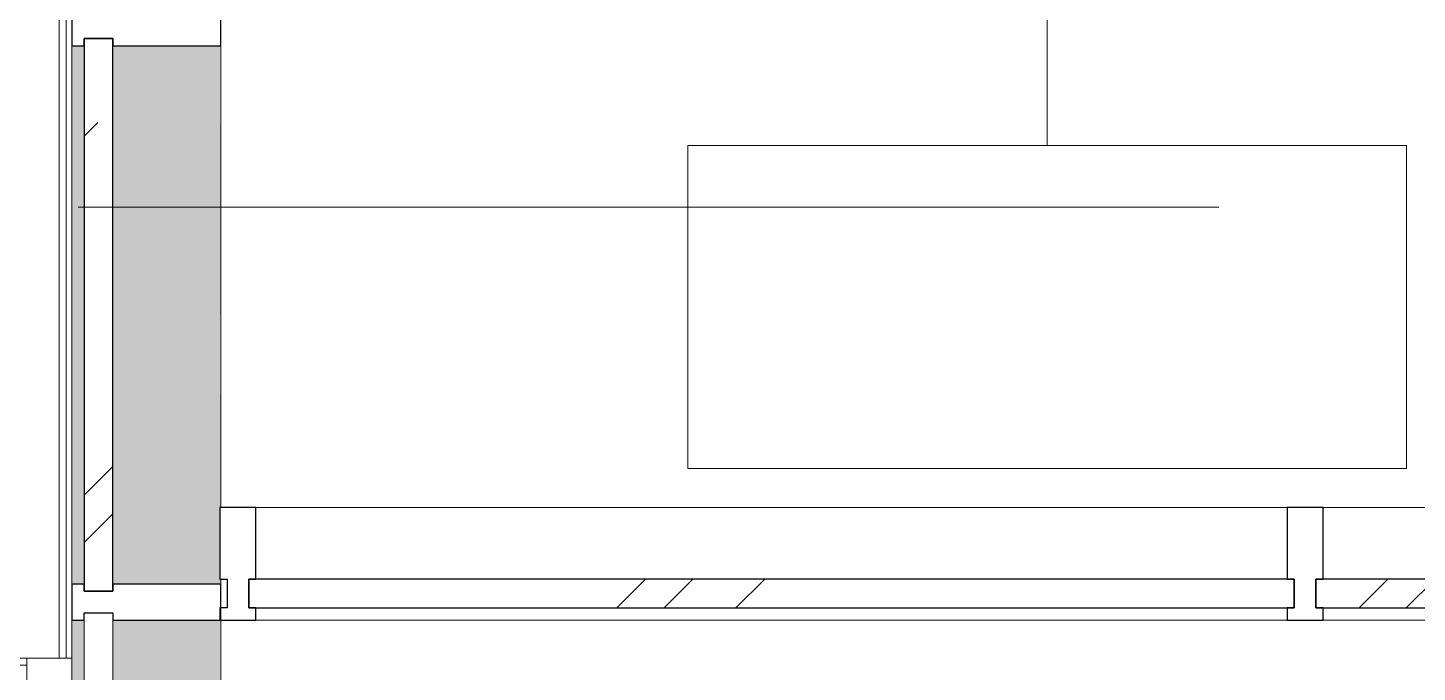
# Model space of a CAD drawing. Header units: millimetres. Extents: x -3724 to 231642, y -8553 to 29017.
# Drawn here: x 3793 to 5726, y 20652 to 21550 of the extents above; entities that cross this region are included whole.
import ezdxf

# ---------------------------------------------------------------- set-up
doc = ezdxf.new("R2010")
doc.units = ezdxf.units.MM
doc.linetypes.add('Осевая', pattern=[3175, 635, -476.25, 1587.5, -476.25])
for name, color, linetype, lineweight in [('A-DETL-GENF', 7, 'Continuous', 9), ('A-GLAZ-CURT', 7, 'Continuous', 9), ('A-GLAZ-CURT-1', 7, 'Continuous', 25), ('A-GLAZ-CWMG', 7, 'Continuous', 9), ('A-GLAZ-CWMG-1', 7, 'Continuous', 25), ('I-FURN-IDEN', 7, 'Continuous', 9), ('Оси-2', 7, 'Осевая', 9)]:
    doc.layers.add(name, color=color, linetype=linetype, lineweight=lineweight)
doc.layers.add('A-DOOR-1', color=7, linetype='Continuous', lineweight=9, true_color=0xc0c0c0)
doc.layers.add('I-FURN-1', color=9, linetype='Continuous', lineweight=9, true_color=0x808080)

# ---------------------------------------------------------------- blocks, each defined once
blk = doc.blocks.new('Системная панель - Стекло - 40мм-23189506-План расстановки мебели и оборудования 1 этажа в осях 1-12')
at = {"layer": 'A-GLAZ-CURT'}
h = blk.add_hatch(dxfattribs=at)
h.set_pattern_fill('FP_32', color=256, style=0, pattern_type=2)
h.set_pattern_definition([(45, (-4927.5, -20642), (-282.843, 282.843), [200, -600]), (45, (-5127.5, -20742), (-282.843, 282.843), [600, -200]), (45, (-4727.5, -20842), (-282.843, 282.843), [200, -600])])
h.paths.add_polyline_path([(48.4, 0), (727.5, 0), (727.5, 40), (-727.5, 40), (-727.5, 0), (-116.4, 0)])
at = {"layer": 'A-GLAZ-CURT-1'}
for p, q in [((727.5, 40), (-727.5, 40)), ((-727.5, 40), (-727.5, 0)), ((727.5, 0), (727.5, 40)), ((-727.5, 0), (727.5, 0))]:
    blk.add_line(p, q, dxfattribs=at)
blk = doc.blocks.new('Прямоугольный импост - Импост структурный с накладкой - 160мм-19877847-План расстановки мебели и оборудования 1 этажа в осях 1-12')
at = {"layer": 'A-GLAZ-CWMG-1'}
for p, q in [((0, 17), (-50, 17)), ((-50, 17), (-50, 0)), ((-50, 0), (-40, 0)), ((-40, 0), (-40, -40)), ((-10, -40), (-10, 0)), ((-10, 0), (0, 0)), ((0, 0), (0, 17)), ((-40, -40), (-50, -40)), ((-50, -40), (-50, -140)), ((0, -40), (-10, -40)), ((0, -140), (0, -40)), ((-50, -140), (0, -140))]:
    blk.add_line(p, q, dxfattribs=at)
blk = doc.blocks.new('Прямоугольный импост - Импост структурный с накладкой - 160мм-23189503-План расстановки мебели и оборудования 1 этажа в осях 1-12')
at = {"layer": 'A-GLAZ-CWMG'}
for p, q in [((5545, 20882), (4110, 20882)), ((5545, 20725), (4110, 20725))]:
    blk.add_line(p, q, dxfattribs=at)
blk = doc.blocks.new('Системная панель - Стекло - 40мм-23998919-План расстановки мебели и оборудования 1 этажа в осях 1-12')
at = {"layer": 'A-GLAZ-CURT'}
h = blk.add_hatch(dxfattribs=at)
h.set_pattern_fill('FP_60', color=256, style=0, pattern_type=2)
h.set_pattern_definition([(135, (21050.12, -3971.1), (-282.843, -282.843), [200, -600]), (135, (21150.12, -4171.1), (-282.843, -282.843), [600, -200]), (135, (21250.12, -3771.1), (-282.843, -282.843), [200, -600])])
h.paths.add_polyline_path([(385, 15), (385, 40), (-385, 40), (-385, 0), (385, 0)])
at = {"layer": 'A-GLAZ-CURT-1'}
for p, q in [((385, 40), (-385, 40)), ((-385, 40), (-385, 0)), ((385, 0), (385, 40)), ((-385, 0), (385, 0))]:
    blk.add_line(p, q, dxfattribs=at)
blk = doc.blocks.new('Прямоугольный импост - Импост структурный с накладкой - 190мм-23188961-План расстановки мебели и оборудования 1 этажа в осях 1-12')
at = {"layer": 'A-GLAZ-CWMG'}
for points in [[(3854.1, 21150.1), (3871.1, 21150.1), (3871.1, 21525.1), (3854.1, 21525.1)], [(4031.1, 21150.1), (4061.1, 21150.1), (4060, 21525.1), (3911.1, 21525.1), (3911.1, 21150.1), (4006.1, 21150.1)]]:
    blk.add_hatch(color=256, dxfattribs=at).paths.add_polyline_path(points)
for p, q in [((3854.1, 21150.1), (3854.1, 21525.1)), ((4061.1, 21150.1), (4061.1, 21525.1))]:
    blk.add_line(p, q, dxfattribs=at)
blk = doc.blocks.new('Прямоугольный импост - Импост структурный с накладкой - 190мм-22862219-План расстановки мебели и оборудования 1 этажа в осях 1-12')
at = {"layer": 'A-GLAZ-CWMG-1'}
for p, q in [((-25, 0), (-25, 17)), ((-25, 17), (25, 17)), ((-15, 0), (-25, 0)), ((-15, -40), (-15, 0)), ((25, 0), (15, 0)), ((15, 0), (15, -40)), ((25, 17), (25, 0)), ((-25, -190), (-25, -40)), ((-25, -40), (-15, -40)), ((15, -40), (25, -40)), ((25, -40), (25, -190)), ((25, -190), (-25, -190))]:
    blk.add_line(p, q, dxfattribs=at)
blk = doc.blocks.new('Прямоугольный импост - Импост структурный с накладкой - 190мм-23190277-План расстановки мебели и оборудования 1 этажа в осях 1-12')
at = {"layer": 'A-GLAZ-CWMG'}
for points in [[(3861.1, 19950.1), (3871.1, 19950.1), (3871.1, 20725.1), (3854.1, 20725.1), (3854.1, 19950.1)], [(4061.1, 19950.1), (4060, 20725.1), (3911.1, 20725.1), (3911.1, 19950.1), (4060, 19950.1)], [(3871.1, 19950.1), (3911.1, 19950.1), (3911.1, 20627.1), (3871.1, 20627.1)]]:
    blk.add_hatch(color=256, dxfattribs=at).paths.add_polyline_path(points)
for p, q in [((3854.1, 19950.1), (3854.1, 20725.1)), ((4061.1, 19950.1), (4061.1, 20725)), ((3871.1, 19950.1), (3871.1, 20627.1)), ((3911.1, 19950.1), (3911.1, 20627.1))]:
    blk.add_line(p, q, dxfattribs=at)
blk = doc.blocks.new('Прямоугольный импост - Импост структурный с накладкой - 190мм-23188962-План расстановки мебели и оборудования 1 этажа в осях 1-12')
at = {"layer": 'A-GLAZ-CWMG'}
for points in [[(3871.1, 20775.1), (3871.1, 21150.1), (3854.1, 21150.1), (3854.1, 20775.1), (3861.1, 20775.1)], [(4060, 20775.1), (4061.1, 20775.1), (4060, 21150.1), (3911.1, 21150.1), (3911.1, 20775.1), (4031.1, 20775.1)]]:
    blk.add_hatch(color=256, dxfattribs=at).paths.add_polyline_path(points)
for p, q in [((3854.1, 20775.1), (3854.1, 21150.1)), ((4061.1, 20882), (4061.1, 21150.1)), ((4061.1, 20775.1), (4061.1, 20782))]:
    blk.add_line(p, q, dxfattribs=at)
blk = doc.blocks.new('Прямоугольный импост - Импост структурный с накладкой - 190мм-22862222-План расстановки мебели и оборудования 1 этажа в осях 1-12')
at = {"layer": 'A-GLAZ-CWMG-1'}
for p, q in [((-25, 0), (-25, 17)), ((-25, 17), (25, 17)), ((-15, 0), (-25, 0)), ((-15, -40), (-15, 0)), ((25, 0), (15, 0)), ((15, 0), (15, -40)), ((25, 17), (25, 0)), ((-25, -190), (-25, -40)), ((-25, -40), (-15, -40)), ((15, -40), (25, -40)), ((25, -40), (25, -190)), ((25, -190), (-25, -190))]:
    blk.add_line(p, q, dxfattribs=at)
blk = doc.blocks.new('Системная панель - Стекло - 40мм-23770450-План расстановки мебели и оборудования 1 этажа в осях 1-12')
at = {"layer": 'A-GLAZ-CURT'}
h = blk.add_hatch(dxfattribs=at)
h.set_pattern_fill('FP_69', color=256, style=0, pattern_type=2)
h.set_pattern_definition([(45, (-6157.5, -20642), (-282.843, 282.843), [200, -600]), (45, (-6357.5, -20742), (-282.843, 282.843), [600, -200]), (45, (-5957.5, -20842), (-282.843, 282.843), [200, -600])])
h.paths.add_polyline_path([(462.5, 0), (472.5, 0), (472.5, 40), (-472.5, 40), (-472.5, 0), (243.5, 0)])
at = {"layer": 'A-GLAZ-CURT-1'}
for p, q in [((472.5, 40), (-472.5, 40)), ((-472.5, 40), (-472.5, 0)), ((472.5, 0), (472.5, 40)), ((-472.5, 0), (472.5, 0))]:
    blk.add_line(p, q, dxfattribs=at)
blk = doc.blocks.new('Прямоугольный импост - Импост структурный с накладкой - 160мм-23770448-План расстановки мебели и оборудования 1 этажа в осях 1-12')
at = {"layer": 'A-GLAZ-CWMG'}
for p, q in [((6520, 20882), (5595, 20882)), ((6520, 20725), (5595, 20725))]:
    blk.add_line(p, q, dxfattribs=at)
blk = doc.blocks.new('Прямоугольный импост - Импост структурный с накладкой - 160мм-19877843-План расстановки мебели и оборудования 1 этажа в осях 1-12')
at = {"layer": 'A-GLAZ-CWMG-1'}
for p, q in [((-25, 0), (-25, 17)), ((-25, 17), (25, 17)), ((-15, 0), (-25, 0)), ((-15, -40), (-15, 0)), ((25, 0), (15, 0)), ((15, 0), (15, -40)), ((25, 17), (25, 0)), ((-25, -140), (-25, -40)), ((-25, -40), (-15, -40)), ((15, -40), (25, -40)), ((25, -40), (25, -140)), ((25, -140), (-25, -140))]:
    blk.add_line(p, q, dxfattribs=at)
blk = doc.blocks.new('Дверь_Витражная_остекление_ - ДВН_ДАО_Главный вход_1800 в свету 3-32257949-План расстановки мебели и оборудования 1 этажа в осях 1-12')
at = {"layer": 'A-DETL-GENF'}
for p, q in [((-752, -504), (-752, -17)), ((-752, -17), (-752, -504)), ((-707, -504), (-707, -17)), ((-707, -504), (-707, -17)), ((815, -1000), (815, -17)), ((815, -17), (815, -1000)), ((860, -1000), (860, -17)), ((860, -1000), (860, -17)), ((-752, -80), (-707, -80)), ((-742, -424), (-742, -80)), ((-698, -424), (-698, -80)), ((806, -920), (806, -80)), ((860, -80), (815, -80)), ((850, -920), (850, -80)), ((-752, -424), (-707, -424)), ((-752, -504), (-707, -504)), ((-752, -504), (-707, -504)), ((860, -920), (815, -920)), ((860, -1000), (815, -1000)), ((815, -1000), (860, -1000))]:
    blk.add_line(p, q, dxfattribs=at)
at = {"layer": 'A-DOOR-1'}
for p, q in [((-850, 40), (-752, 40)), ((-752, 40), (-752, 0)), ((752, 40), (850, 40)), ((752, 0), (752, 40)), ((-752, 0), (-850, 0)), ((-752, -504), (-752, -17)), ((850, 0), (752, 0)), ((752, -1000), (752, -17))]:
    blk.add_line(p, q, dxfattribs=at)
for centre, radius, start, end in [((-752, 0), 504, 270, 358.0576), ((752, 0), 1000, 180.9768, 270)]:
    blk.add_arc(centre, radius, start, end, dxfattribs=at)
blk = doc.blocks.new('Прямоугольный импост - Импост структурный с накладкой - 170мм-23186685-План расстановки мебели и оборудования 1 этажа в осях 1-12')
at = {"layer": 'A-GLAZ-CWMG'}
for p, q in [((3836.1, 20672.1), (3836.1, 27150.1)), ((3846.1, 20672.1), (3846.1, 27150.1))]:
    blk.add_line(p, q, dxfattribs=at)
blk = doc.blocks.new('Дверь_Витражная_СКБ_2Ст - ВН-1_ ДВН_ДАО_Главный вход_1800 в свету 3-31912953-План расстановки мебели и оборудования 1 этажа в осях 1-12')
at = {"layer": 'A-DETL-GENF'}
for p, q in [((732, 40), (732, 0)), ((732, 40), (732, 0)), ((-822, -554), (-822, -17)), ((-822, -17), (-822, -554)), ((-777, -554), (-777, -17)), ((-777, -554), (-777, -17)), ((723, -1000), (723, -17)), ((723, -17), (723, -1000)), ((768, -1000), (768, -17)), ((768, -1000), (768, -17)), ((-822, -80), (-777, -80)), ((-812, -474), (-812, -80)), ((-768, -474), (-768, -80)), ((714, -920), (714, -80)), ((768, -80), (723, -80)), ((758, -920), (758, -80)), ((-822, -474), (-777, -474)), ((-822, -554), (-777, -554)), ((-822, -554), (-777, -554)), ((768, -920), (723, -920)), ((768, -1000), (723, -1000)), ((723, -1000), (768, -1000))]:
    blk.add_line(p, q, dxfattribs=at)
at = {"layer": 'A-DOOR-1'}
for p, q in [((-875, 40), (-777, 40)), ((-777, 40), (-777, 0)), ((777, 40), (875, 40)), ((777, 0), (777, 40)), ((-777, 0), (-875, 0)), ((-822, -554), (-822, -17)), ((732, -1000), (732, -17)), ((875, 0), (777, 0))]:
    blk.add_line(p, q, dxfattribs=at)
for centre, radius, start, end in [((-822, 0), 554, 270, 358.2329), ((732, 0), 1000, 180.9768, 270)]:
    blk.add_arc(centre, radius, start, end, dxfattribs=at)

msp = doc.modelspace()

# ---------------------------------------------------------------- linework, layer by layer
at = {"layer": 'I-FURN-1'}
for p, q in [((4711.1, 21386), (4711.1, 20936)), ((5711.1, 21386), (4711.1, 21386)), ((4711.1, 21386), (5711.1, 21386)), ((4711.1, 20936), (4711.1, 21386)), ((5711.1, 20936), (5711.1, 21386)), ((5711.1, 21386), (5711.1, 20936)), ((4711.1, 20936), (5711.1, 20936)), ((5711.1, 20936), (4711.1, 20936))]:
    msp.add_line(p, q, dxfattribs=at)
at = {"layer": 'I-FURN-IDEN'}
msp.add_line((5211.1, 21386), (5211.1, 21628.7), dxfattribs=at)
at = {"layer": 'Оси-2'}
msp.add_line((-423.7, 21300), (35770, 21300), dxfattribs=at)

# ---------------------------------------------------------------- block references
at = {"layer": 'A-DOOR-1', "rotation": 269.9999999999999}
for name, p in [('Дверь_Витражная_СКБ_2Ст - ВН-1_ ДВН_ДАО_Главный вход_1800 в свету 3-31912953-План расстановки мебели и оборудования 1 этажа в осях 1-12', (3871.1, 19850.1)), ('Дверь_Витражная_остекление_ - ДВН_ДАО_Главный вход_1800 в свету 3-32257949-План расстановки мебели и оборудования 1 этажа в осях 1-12', (6570, 19875))]:
    msp.add_blockref(name, p, dxfattribs=at)
at = {"layer": 'A-GLAZ-CURT', "rotation": 269.9999999999999}
msp.add_blockref('Системная панель - Стекло - 40мм-23998919-План расстановки мебели и оборудования 1 этажа в осях 1-12', (3871.1, 21150.1), dxfattribs=at)
at = {"layer": 'A-GLAZ-CURT'}
for name, p in [('Системная панель - Стекло - 40мм-23189506-План расстановки мебели и оборудования 1 этажа в осях 1-12', (4827.5, 20742)), ('Системная панель - Стекло - 40мм-23770450-План расстановки мебели и оборудования 1 этажа в осях 1-12', (6057.5, 20742))]:
    msp.add_blockref(name, p, dxfattribs=at)
at = {"layer": 'A-GLAZ-CWMG'}
for name in ['Прямоугольный импост - Импост структурный с накладкой - 170мм-23186685-План расстановки мебели и оборудования 1 этажа в осях 1-12', 'Прямоугольный импост - Импост структурный с накладкой - 190мм-23188961-План расстановки мебели и оборудования 1 этажа в осях 1-12', 'Прямоугольный импост - Импост структурный с накладкой - 190мм-23188962-План расстановки мебели и оборудования 1 этажа в осях 1-12', 'Прямоугольный импост - Импост структурный с накладкой - 160мм-23189503-План расстановки мебели и оборудования 1 этажа в осях 1-12', 'Прямоугольный импост - Импост структурный с накладкой - 160мм-23770448-План расстановки мебели и оборудования 1 этажа в осях 1-12', 'Прямоугольный импост - Импост структурный с накладкой - 190мм-23190277-План расстановки мебели и оборудования 1 этажа в осях 1-12']:
    msp.add_blockref(name, (0, 0), dxfattribs=at)
at = {"layer": 'A-GLAZ-CWMG', "extrusion": (0, 0, -1)}
for name, p, rotation in [('Прямоугольный импост - Импост структурный с накладкой - 190мм-22862219-План расстановки мебели и оборудования 1 этажа в осях 1-12', (-3871.1, 21550.1), 270.0000000000001), ('Прямоугольный импост - Импост структурный с накладкой - 160мм-19877843-План расстановки мебели и оборудования 1 этажа в осях 1-12', (-5570, 20742), 180), ('Прямоугольный импост - Импост структурный с накладкой - 190мм-22862222-План расстановки мебели и оборудования 1 этажа в осях 1-12', (-3871.1, 20750.1), 270.0000000000001)]:
    msp.add_blockref(name, p, dxfattribs=dict(at, rotation=rotation))
at = {"layer": 'A-GLAZ-CWMG', "rotation": 180}
msp.add_blockref('Прямоугольный импост - Импост структурный с накладкой - 160мм-19877847-План расстановки мебели и оборудования 1 этажа в осях 1-12', (4060, 20742), dxfattribs=at)

doc.saveas('drawing.dxf')
